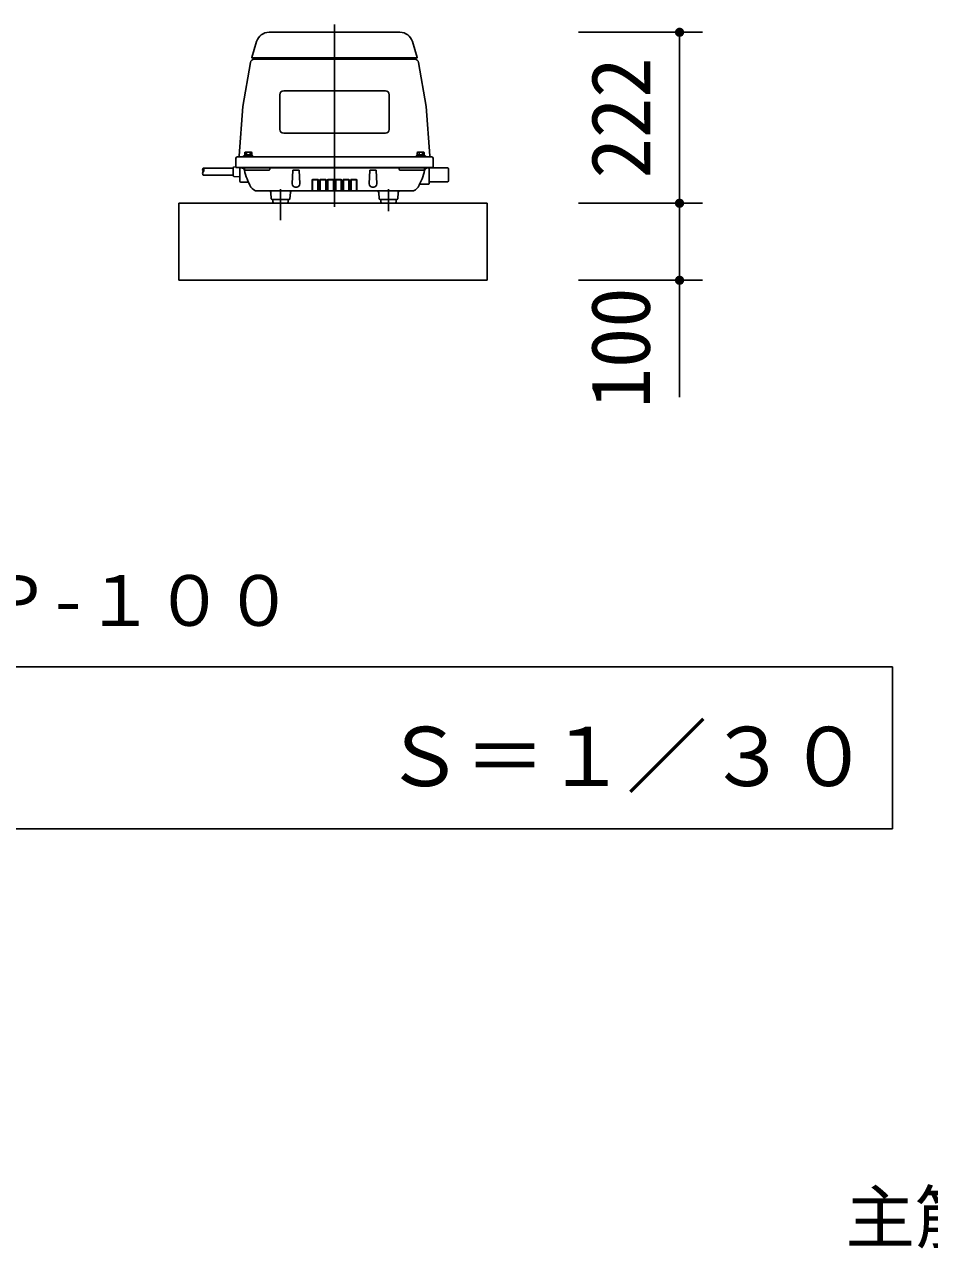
# Model space of a CAD drawing. Units: millimetres, scale not verified. Extents: x -8910 to 8910, y -6308 to 6308.
# Drawn here: x 1058 to 2234, y 2902 to 4491 of the extents above; entities that cross this region are included whole.
import ezdxf
from ezdxf.enums import TextEntityAlignment as Align

# ---------------------------------------------------------------- set-up
doc = ezdxf.new("R2010")
doc.units = ezdxf.units.MM
doc.header["$LTSCALE"] = 30
for name, color, linetype, lineweight in [('0-0_製作', 5, 'Continuous', 25), ('0-1_空気管', 3, 'Continuous', 25), ('0-A_07', 3, 'Continuous', 25)]:
    doc.layers.add(name, color=color, linetype=linetype, lineweight=lineweight)
doc.styles.add('ＭＳ ゴシック', font='')
doc.styles.get('ＭＳ ゴシック').set_extended_font_data('MS Gothic')

msp = doc.modelspace()

# ---------------------------------------------------------------- linework, layer by layer
at = {"layer": '0-0_製作', "color": 2}
for p, q in [((1938.93, 4481.17), (1777.59, 4481.17)), ((1908.93, 4481.17), (1908.93, 4259.17)), ((1938.93, 4259.17), (1777.59, 4259.17)), ((1908.93, 4259.17), (1908.93, 4159.17)), ((1938.93, 4159.17), (1777.59, 4159.17)), ((1908.93, 4159.17), (1908.93, 4007.42))]:
    msp.add_line(p, q, dxfattribs=at)
at = {"layer": '0-0_製作'}
for points in [[(1902.93, 4481.17), (1903.23, 4483.02), (1908.93, 4481.17)], [(1902.93, 4481.17), (1903.04, 4482.29), (1903.23, 4483.02)], [(1902.93, 4481.17), (1902.94, 4481.55), (1903.04, 4482.29)], [(1908.93, 4481.17), (1903.23, 4483.02), (1903.5, 4483.73)], [(1908.93, 4481.17), (1903.5, 4483.73), (1903.87, 4484.39)], [(1908.93, 4481.17), (1903.87, 4484.39), (1904.31, 4484.99)], [(1908.93, 4481.17), (1904.31, 4484.99), (1904.82, 4485.54)], [(1908.93, 4481.17), (1904.82, 4485.54), (1905.41, 4486.02)], [(1908.93, 4481.17), (1905.41, 4486.02), (1906.04, 4486.43)], [(1908.93, 4481.17), (1906.04, 4486.43), (1906.72, 4486.75)], [(1908.93, 4481.17), (1906.72, 4486.75), (1907.44, 4486.98)], [(1908.93, 4481.17), (1907.44, 4486.98), (1908.18, 4487.12)], [(1908.93, 4481.17), (1908.18, 4487.12), (1908.93, 4487.17)], [(1913.31, 4485.28), (1908.93, 4487.17), (1909.31, 4487.16)], [(1913.31, 4485.28), (1908.93, 4481.17), (1908.93, 4487.17)], [(1913.79, 4484.7), (1908.93, 4481.17), (1913.31, 4485.28)], [(1914.19, 4484.06), (1908.93, 4481.17), (1913.79, 4484.7)], [(1914.51, 4483.38), (1908.93, 4481.17), (1914.19, 4484.06)], [(1914.74, 4482.66), (1908.93, 4481.17), (1914.51, 4483.38)], [(1914.88, 4481.92), (1908.93, 4481.17), (1914.74, 4482.66)], [(1914.93, 4481.17), (1908.93, 4481.17), (1914.88, 4481.92)], [(1912.76, 4485.79), (1909.31, 4487.16), (1910.06, 4487.06)], [(1913.31, 4485.28), (1909.31, 4487.16), (1912.76, 4485.79)], [(1912.15, 4486.24), (1910.06, 4487.06), (1910.79, 4486.88)], [(1912.76, 4485.79), (1910.06, 4487.06), (1912.15, 4486.24)], [(1912.15, 4486.24), (1910.79, 4486.88), (1911.49, 4486.6)], [(1908.93, 4475.17), (1902.93, 4481.17), (1908.93, 4481.17)], [(1908.93, 4475.17), (1902.98, 4480.42), (1902.93, 4481.17)], [(1908.93, 4475.17), (1903.12, 4479.68), (1902.98, 4480.42)], [(1908.93, 4475.17), (1903.35, 4478.96), (1903.12, 4479.68)], [(1908.93, 4475.17), (1903.67, 4478.28), (1903.35, 4478.96)], [(1908.93, 4475.17), (1904.08, 4477.64), (1903.67, 4478.28)], [(1908.93, 4475.17), (1904.56, 4477.06), (1904.08, 4477.64)], [(1908.93, 4475.17), (1905.11, 4476.55), (1904.56, 4477.06)], [(1908.55, 4475.18), (1905.11, 4476.55), (1908.93, 4475.17)], [(1907.81, 4475.28), (1905.11, 4476.55), (1908.55, 4475.18)], [(1907.81, 4475.28), (1905.72, 4476.1), (1905.11, 4476.55)], [(1907.08, 4475.46), (1905.72, 4476.1), (1907.81, 4475.28)], [(1907.08, 4475.46), (1906.38, 4475.74), (1905.72, 4476.1)], [(1914.92, 4480.79), (1908.93, 4481.17), (1914.93, 4481.17)], [(1914.83, 4480.05), (1908.93, 4481.17), (1914.92, 4480.79)], [(1914.64, 4479.32), (1908.93, 4481.17), (1914.83, 4480.05)], [(1914.36, 4478.62), (1908.93, 4481.17), (1914.64, 4479.32)], [(1914.36, 4478.62), (1908.93, 4475.17), (1908.93, 4481.17)], [(1914, 4477.96), (1908.93, 4475.17), (1914.36, 4478.62)], [(1913.55, 4477.35), (1908.93, 4475.17), (1914, 4477.96)], [(1913.04, 4476.8), (1908.93, 4475.17), (1913.55, 4477.35)], [(1912.46, 4476.32), (1908.93, 4475.17), (1913.04, 4476.8)], [(1911.82, 4475.91), (1908.93, 4475.17), (1912.46, 4476.32)], [(1911.14, 4475.59), (1908.93, 4475.17), (1911.82, 4475.91)], [(1910.42, 4475.36), (1908.93, 4475.17), (1911.14, 4475.59)], [(1909.68, 4475.22), (1908.93, 4475.17), (1910.42, 4475.36)], [(1902.93, 4259.17), (1903.23, 4261.02), (1908.93, 4259.17)], [(1902.93, 4259.17), (1903.04, 4260.29), (1903.23, 4261.02)], [(1902.93, 4259.17), (1902.94, 4259.55), (1903.04, 4260.29)], [(1908.93, 4259.17), (1903.23, 4261.02), (1903.5, 4261.73)], [(1908.93, 4259.17), (1903.5, 4261.73), (1903.87, 4262.39)], [(1908.93, 4259.17), (1903.87, 4262.39), (1904.31, 4262.99)], [(1908.93, 4259.17), (1904.31, 4262.99), (1904.82, 4263.54)], [(1908.93, 4259.17), (1904.82, 4263.54), (1905.41, 4264.02)], [(1908.93, 4259.17), (1905.41, 4264.02), (1906.04, 4264.43)], [(1908.93, 4259.17), (1906.04, 4264.43), (1906.72, 4264.75)], [(1908.93, 4259.17), (1906.72, 4264.75), (1907.44, 4264.98)], [(1908.93, 4259.17), (1907.44, 4264.98), (1908.18, 4265.12)], [(1908.93, 4259.17), (1908.18, 4265.12), (1908.93, 4265.17)], [(1913.31, 4263.28), (1908.93, 4265.17), (1909.31, 4265.16)], [(1913.79, 4262.7), (1908.93, 4265.17), (1913.31, 4263.28)], [(1913.79, 4262.7), (1908.93, 4259.17), (1908.93, 4265.17)], [(1914.19, 4262.06), (1908.93, 4259.17), (1913.79, 4262.7)], [(1914.51, 4261.38), (1908.93, 4259.17), (1914.19, 4262.06)], [(1914.74, 4260.66), (1908.93, 4259.17), (1914.51, 4261.38)], [(1914.88, 4259.92), (1908.93, 4259.17), (1914.74, 4260.66)], [(1914.93, 4259.17), (1908.93, 4259.17), (1914.88, 4259.92)], [(1912.76, 4263.79), (1909.31, 4265.16), (1910.06, 4265.06)], [(1913.31, 4263.28), (1909.31, 4265.16), (1912.76, 4263.79)], [(1912.15, 4264.24), (1910.06, 4265.06), (1910.79, 4264.88)], [(1912.76, 4263.79), (1910.06, 4265.06), (1912.15, 4264.24)], [(1912.15, 4264.24), (1910.79, 4264.88), (1911.49, 4264.6)], [(1908.93, 4253.17), (1902.93, 4259.17), (1908.93, 4259.17)], [(1908.93, 4253.17), (1902.98, 4258.42), (1902.93, 4259.17)], [(1908.93, 4253.17), (1903.12, 4257.68), (1902.98, 4258.42)], [(1908.93, 4253.17), (1903.35, 4256.96), (1903.12, 4257.68)], [(1908.93, 4253.17), (1903.67, 4256.28), (1903.35, 4256.96)], [(1908.93, 4253.17), (1904.08, 4255.64), (1903.67, 4256.28)], [(1908.93, 4253.17), (1904.56, 4255.06), (1904.08, 4255.64)], [(1908.55, 4253.18), (1904.56, 4255.06), (1908.93, 4253.17)], [(1908.55, 4253.18), (1905.11, 4254.55), (1904.56, 4255.06)], [(1907.81, 4253.28), (1905.11, 4254.55), (1908.55, 4253.18)], [(1907.81, 4253.28), (1905.72, 4254.1), (1905.11, 4254.55)], [(1907.08, 4253.46), (1905.72, 4254.1), (1907.81, 4253.28)], [(1907.08, 4253.46), (1906.38, 4253.74), (1905.72, 4254.1)], [(1914.92, 4258.79), (1908.93, 4259.17), (1914.93, 4259.17)], [(1914.83, 4258.05), (1908.93, 4259.17), (1914.92, 4258.79)], [(1914.64, 4257.32), (1908.93, 4259.17), (1914.83, 4258.05)], [(1914.36, 4256.62), (1908.93, 4259.17), (1914.64, 4257.32)], [(1914.36, 4256.62), (1908.93, 4253.17), (1908.93, 4259.17)], [(1914, 4255.96), (1908.93, 4253.17), (1914.36, 4256.62)], [(1913.55, 4255.35), (1908.93, 4253.17), (1914, 4255.96)], [(1913.04, 4254.8), (1908.93, 4253.17), (1913.55, 4255.35)], [(1912.46, 4254.32), (1908.93, 4253.17), (1913.04, 4254.8)], [(1911.82, 4253.91), (1908.93, 4253.17), (1912.46, 4254.32)], [(1911.14, 4253.59), (1908.93, 4253.17), (1911.82, 4253.91)], [(1910.42, 4253.36), (1908.93, 4253.17), (1911.14, 4253.59)], [(1909.68, 4253.22), (1908.93, 4253.17), (1910.42, 4253.36)], [(1908.93, 4159.17), (1904.82, 4163.54), (1905.41, 4164.02)], [(1908.93, 4159.17), (1905.41, 4164.02), (1906.04, 4164.43)], [(1908.93, 4159.17), (1906.04, 4164.43), (1906.72, 4164.75)], [(1908.93, 4159.17), (1906.72, 4164.75), (1907.44, 4164.98)], [(1908.93, 4159.17), (1907.44, 4164.98), (1908.18, 4165.12)], [(1908.93, 4159.17), (1908.18, 4165.12), (1908.93, 4165.17)], [(1913.31, 4163.28), (1908.93, 4165.17), (1909.31, 4165.16)], [(1913.79, 4162.7), (1908.93, 4165.17), (1913.31, 4163.28)], [(1913.79, 4162.7), (1908.93, 4159.17), (1908.93, 4165.17)], [(1912.76, 4163.79), (1909.31, 4165.16), (1910.06, 4165.06)], [(1913.31, 4163.28), (1909.31, 4165.16), (1912.76, 4163.79)], [(1912.15, 4164.24), (1910.06, 4165.06), (1910.79, 4164.88)], [(1912.76, 4163.79), (1910.06, 4165.06), (1912.15, 4164.24)], [(1912.15, 4164.24), (1910.79, 4164.88), (1911.49, 4164.6)], [(1902.93, 4159.17), (1903.23, 4161.02), (1908.93, 4159.17)], [(1902.93, 4159.17), (1903.04, 4160.29), (1903.23, 4161.02)], [(1902.93, 4159.17), (1902.94, 4159.55), (1903.04, 4160.29)], [(1908.93, 4153.17), (1902.93, 4159.17), (1908.93, 4159.17)], [(1908.93, 4153.17), (1902.98, 4158.42), (1902.93, 4159.17)], [(1908.93, 4153.17), (1903.12, 4157.68), (1902.98, 4158.42)], [(1908.93, 4153.17), (1903.35, 4156.96), (1903.12, 4157.68)], [(1908.93, 4159.17), (1903.23, 4161.02), (1903.5, 4161.73)], [(1908.93, 4153.17), (1903.67, 4156.28), (1903.35, 4156.96)], [(1908.93, 4159.17), (1903.5, 4161.73), (1903.87, 4162.39)], [(1908.93, 4153.17), (1904.08, 4155.64), (1903.67, 4156.28)], [(1908.93, 4159.17), (1903.87, 4162.39), (1904.31, 4162.99)], [(1908.93, 4153.17), (1904.56, 4155.06), (1904.08, 4155.64)], [(1908.93, 4159.17), (1904.31, 4162.99), (1904.82, 4163.54)], [(1908.55, 4153.18), (1904.56, 4155.06), (1908.93, 4153.17)], [(1908.55, 4153.18), (1905.11, 4154.55), (1904.56, 4155.06)], [(1907.81, 4153.28), (1905.11, 4154.55), (1908.55, 4153.18)], [(1907.81, 4153.28), (1905.72, 4154.1), (1905.11, 4154.55)], [(1907.08, 4153.46), (1905.72, 4154.1), (1907.81, 4153.28)], [(1907.08, 4153.46), (1906.38, 4153.74), (1905.72, 4154.1)], [(1914.19, 4162.06), (1908.93, 4159.17), (1913.79, 4162.7)], [(1914.51, 4161.38), (1908.93, 4159.17), (1914.19, 4162.06)], [(1914.74, 4160.66), (1908.93, 4159.17), (1914.51, 4161.38)], [(1914.88, 4159.92), (1908.93, 4159.17), (1914.74, 4160.66)], [(1914.93, 4159.17), (1908.93, 4159.17), (1914.88, 4159.92)], [(1914.92, 4158.79), (1908.93, 4159.17), (1914.93, 4159.17)], [(1914.83, 4158.05), (1908.93, 4159.17), (1914.92, 4158.79)], [(1914.64, 4157.32), (1908.93, 4159.17), (1914.83, 4158.05)], [(1914.36, 4156.62), (1908.93, 4159.17), (1914.64, 4157.32)], [(1914.36, 4156.62), (1908.93, 4153.17), (1908.93, 4159.17)], [(1914, 4155.96), (1908.93, 4153.17), (1914.36, 4156.62)], [(1913.55, 4155.35), (1908.93, 4153.17), (1914, 4155.96)], [(1913.04, 4154.8), (1908.93, 4153.17), (1913.55, 4155.35)], [(1912.46, 4154.32), (1908.93, 4153.17), (1913.04, 4154.8)], [(1911.82, 4153.91), (1908.93, 4153.17), (1912.46, 4154.32)], [(1911.14, 4153.59), (1908.93, 4153.17), (1911.82, 4153.91)], [(1910.42, 4153.36), (1908.93, 4153.17), (1911.14, 4153.59)], [(1909.68, 4153.22), (1908.93, 4153.17), (1910.42, 4153.36)]]:
    msp.add_solid(points, dxfattribs=at)
at = {"layer": '0-A_07'}
for p, q in [((1460.91, 4254.62), (1460.91, 4491.33)), ((1353.36, 4448.67), (1359.67, 4469.17)), ((1545.81, 4481.17), (1376.01, 4481.17)), ((1568.36, 4448.67), (1562.05, 4469.17)), ((1341.91, 4384.67), (1351.7, 4442.01)), ((1353.36, 4448.67), (1353.36, 4448.47)), ((1568.06, 4448.17), (1353.66, 4448.17)), ((1356.62, 4446.17), (1565.19, 4446.17)), ((1568.36, 4448.67), (1568.36, 4448.47)), ((1579.91, 4384.67), (1570.12, 4442.01)), ((1394.91, 4405.17), (1526.91, 4405.17)), ((1389.91, 4355.17), (1389.91, 4400.17)), ((1531.91, 4355.17), (1531.91, 4400.17)), ((1341.91, 4384.67), (1336.98, 4320.59)), ((1579.91, 4384.67), (1584.83, 4320.59)), ((1394.91, 4350.17), (1526.91, 4350.17)), ((1352.79, 4325.63), (1345.02, 4325.63)), ((1346.6, 4325.2), (1346.6, 4321.97)), ((1351.21, 4325.2), (1351.21, 4321.97)), ((1569.02, 4325.63), (1568.29, 4325.2)), ((1568.29, 4325.2), (1568.29, 4321.97)), ((1576.79, 4325.63), (1569.02, 4325.63)), ((1570.6, 4325.2), (1570.6, 4321.97)), ((1575.21, 4325.2), (1575.21, 4321.97)), ((1576.79, 4325.63), (1577.52, 4325.2)), ((1577.52, 4325.2), (1577.52, 4321.97)), ((1332.91, 4317.67), (1332.91, 4305.67)), ((1334.91, 4319.67), (1586.91, 4319.67)), ((1342.91, 4319.67), (1342.91, 4320.67)), ((1342.91, 4320.67), (1354.91, 4320.67)), ((1344.29, 4321.97), (1353.52, 4321.97)), ((1344.31, 4320.67), (1344.31, 4321.97)), ((1348.91, 4321.97), (1349.92, 4320.67)), ((1353.51, 4321.97), (1353.51, 4320.67)), ((1354.91, 4320.67), (1354.91, 4319.67)), ((1566.91, 4320.67), (1578.91, 4320.67)), ((1566.91, 4319.67), (1566.91, 4320.67)), ((1568.29, 4321.97), (1577.52, 4321.97)), ((1568.31, 4320.67), (1568.31, 4321.97)), ((1572.91, 4321.97), (1573.92, 4320.67)), ((1577.51, 4321.97), (1577.51, 4320.67)), ((1578.91, 4320.67), (1578.91, 4319.67)), ((1588.91, 4317.67), (1588.91, 4305.67)), ((1329.41, 4304.57), (1290.36, 4304.57)), ((1329.41, 4295.77), (1290.36, 4295.77)), ((1329.41, 4295.12), (1329.41, 4305.22)), ((1332.91, 4306.36), (1330.35, 4306.22)), ((1337.91, 4293.7), (1330.35, 4294.12)), ((1332.91, 4305.67), (1588.91, 4305.67)), ((1337.91, 4287.67), (1337.91, 4305.67)), ((1338.91, 4305.17), (1583.91, 4305.17)), ((1343.91, 4303.17), (1343.91, 4304.17)), ((1375.95, 4302.17), (1344.91, 4302.17)), ((1376.95, 4304.17), (1376.95, 4303.17)), ((1406.91, 4302.17), (1405.97, 4284.38)), ((1406.91, 4302.17), (1414.91, 4302.17)), ((1414.91, 4302.17), (1415.84, 4284.38)), ((1506.91, 4302.17), (1505.97, 4284.38)), ((1514.91, 4302.17), (1506.91, 4302.17)), ((1514.91, 4302.17), (1515.84, 4284.38)), ((1544.86, 4304.17), (1544.86, 4303.17)), ((1545.86, 4302.17), (1576.91, 4302.17)), ((1577.91, 4303.17), (1577.91, 4304.17)), ((1583.91, 4285.17), (1583.91, 4305.67)), ((1585.41, 4305.17), (1607.91, 4305.17)), ((1608.91, 4288.17), (1608.91, 4304.17)), ((1338.91, 4286.67), (1349.06, 4286.67)), ((1390.91, 4277.51), (1390.91, 4237.15)), ((1409.97, 4280.17), (1411.84, 4280.17)), ((1431.91, 4275.17), (1431.91, 4289.17)), ((1432.41, 4275.17), (1432.41, 4289.17)), ((1432.91, 4290.17), (1438.91, 4290.17)), ((1432.91, 4289.67), (1438.91, 4289.67)), ((1439.41, 4275.17), (1439.41, 4289.17)), ((1439.91, 4275.17), (1439.91, 4289.17)), ((1441.91, 4275.17), (1441.91, 4289.17)), ((1442.41, 4275.17), (1442.41, 4289.17)), ((1442.91, 4290.17), (1448.91, 4290.17)), ((1442.91, 4289.67), (1448.91, 4289.67)), ((1449.41, 4275.17), (1449.41, 4289.17)), ((1449.91, 4275.17), (1449.91, 4289.17)), ((1451.91, 4275.17), (1451.91, 4289.17)), ((1452.41, 4275.17), (1452.41, 4289.17)), ((1452.91, 4290.17), (1458.91, 4290.17)), ((1452.91, 4289.67), (1458.91, 4289.67)), ((1459.41, 4275.17), (1459.41, 4289.17)), ((1459.91, 4275.17), (1459.91, 4289.17)), ((1461.91, 4275.17), (1461.91, 4289.17)), ((1462.41, 4275.17), (1462.41, 4289.17)), ((1462.91, 4290.17), (1468.91, 4290.17)), ((1462.91, 4289.67), (1468.91, 4289.67)), ((1469.41, 4275.17), (1469.41, 4289.17)), ((1469.91, 4275.17), (1469.91, 4289.17)), ((1471.91, 4275.17), (1471.91, 4289.17)), ((1472.41, 4275.17), (1472.41, 4289.17)), ((1472.91, 4290.17), (1478.91, 4290.17)), ((1472.91, 4289.67), (1478.91, 4289.67)), ((1479.41, 4275.17), (1479.41, 4289.17)), ((1479.91, 4275.17), (1479.91, 4289.17)), ((1481.91, 4275.17), (1481.91, 4289.17)), ((1482.41, 4275.17), (1482.41, 4289.17)), ((1482.91, 4290.17), (1488.91, 4290.17)), ((1482.91, 4289.67), (1488.91, 4289.67)), ((1489.41, 4275.17), (1489.41, 4289.17)), ((1489.91, 4275.17), (1489.91, 4289.17)), ((1509.97, 4280.17), (1511.84, 4280.17)), ((1530.91, 4277.51), (1530.91, 4249.14)), ((1582.91, 4284.17), (1572.2, 4284.17)), ((1585.41, 4287.17), (1607.91, 4287.17)), ((1360.99, 4275.17), (1560.83, 4275.17)), ((1378.84, 4265.1), (1378.28, 4273.31)), ((1401.97, 4264.17), (1379.84, 4264.17)), ((1380.91, 4264.17), (1380.91, 4261.17)), ((1400.91, 4264.17), (1400.91, 4261.17)), ((1402.97, 4265.1), (1403.53, 4273.31)), ((1518.84, 4265.1), (1518.28, 4273.31)), ((1519.84, 4264.17), (1541.97, 4264.17)), ((1520.91, 4264.17), (1520.91, 4261.17)), ((1540.91, 4264.17), (1540.91, 4261.17)), ((1542.97, 4265.1), (1543.53, 4273.31)), ((1658.91, 4259.17), (1258.91, 4259.17)), ((1258.91, 4259.17), (1258.91, 4159.17)), ((1658.91, 4259.17), (1658.91, 4159.17)), ((1258.91, 4159.17), (1658.91, 4159.17)), ((2185.68, 3657.1), (25.67, 3657.1)), ((2185.68, 3447.1), (2185.68, 3657.1)), ((2185.68, 3447.1), (25.67, 3447.1))]:
    msp.add_line(p, q, dxfattribs=at)
for points in [[(1345.02, 4325.63), (1344.29, 4325.2), (1344.29, 4321.97)], [(1352.79, 4325.63), (1353.52, 4325.2), (1353.52, 4321.97)]]:
    msp.add_lwpolyline(points, dxfattribs=at)
for centre, radius, start, end in [((1375.92, 4464.17), 17, 90, 162.89727), ((1545.81, 4464.17), 17, 17.10273, 90), ((1356.62, 4441.17), 5, 90, 170.31121), ((1353.66, 4448.47), 0.3, 180, 270), ((1460.91, 3538.63), 911.5, 94.42951, 95.34274), ((1390.35, 4449.4), 2, 274.42951, 321.99439), ((1531.46, 4449.4), 2, 218.00561, 265.57049), ((1460.91, 3538.63), 911.5, 84.65726, 85.57049), ((1565.19, 4441.17), 5, 9.68879, 90), ((1568.06, 4448.47), 0.3, 270, 360), ((1394.91, 4400.17), 5, 90, 180), ((1526.91, 4400.17), 5, 0, 90), ((1394.91, 4355.17), 5, 180, 270), ((1526.91, 4355.17), 5, 270, 0), ((1344.29, 4319.12), 6.51, 69.22909, 84.07042), ((1348.91, 4319.12), 6.51, 69.22909, 110.77091), ((1353.52, 4319.12), 6.51, 95.92958, 110.77091), ((1568.29, 4319.12), 6.51, 69.22909, 84.07042), ((1572.91, 4319.12), 6.51, 69.22909, 110.77091), ((1577.52, 4319.12), 6.51, 95.92958, 110.77091), ((1334.91, 4317.67), 2, 90, 180), ((1335.98, 4320.67), 1, 270, 355.60129), ((1585.83, 4320.67), 1, 184.39871, 270), ((1586.91, 4317.67), 2, 360, 90), ((1292.67, 4302.37), 3.19, 136.39718, 223.60282), ((1292.67, 4297.97), 3.19, 136.39718, 223.60282), ((1288.05, 4302.37), 3.19, 316.39718, 43.60282), ((1330.41, 4305.22), 1, 93.17983, 180), ((1330.41, 4295.12), 1, 180, 266.82017), ((1338.91, 4306.17), 1, 210, 270), ((1340.03, 4301.17), 4, 12.76368, 90), ((1342.91, 4304.17), 1, 0, 90), ((1344.91, 4303.17), 1, 180, 270), ((1423.91, 4320.17), 82, 192.76368, 209.0853), ((1375.95, 4303.17), 1, 270, 360), ((1377.95, 4304.17), 1, 90, 180), ((1543.86, 4304.17), 1, 0, 90), ((1545.86, 4303.17), 1, 180, 270), ((1497.91, 4320.17), 82, 330.9147, 347.23632), ((1576.91, 4303.17), 1, 270, 360), ((1581.78, 4301.17), 4, 90, 167.23632), ((1578.91, 4304.17), 1, 90, 180), ((1585.41, 4306.67), 1.5, 221.81031, 270), ((1607.91, 4304.17), 1, 0, 90), ((1338.91, 4287.67), 1, 180, 270), ((1360.99, 4285.17), 10, 209.0853, 270), ((1409.97, 4284.17), 4, 177, 270), ((1411.84, 4284.17), 4, 270, 3), ((1432.91, 4289.17), 1, 90, 180), ((1432.91, 4289.17), 0.5, 90, 180), ((1438.91, 4289.17), 1, 360, 90), ((1438.91, 4289.17), 0.5, 0, 90), ((1442.91, 4289.17), 1, 90, 180), ((1442.91, 4289.17), 0.5, 90, 180), ((1448.91, 4289.17), 1, 0, 90), ((1448.91, 4289.17), 0.5, 0, 90), ((1452.91, 4289.17), 1, 90, 180), ((1452.91, 4289.17), 0.5, 90, 180), ((1458.91, 4289.17), 1, 360, 90), ((1458.91, 4289.17), 0.5, 0, 90), ((1462.91, 4289.17), 1, 90, 180), ((1462.91, 4289.17), 0.5, 90, 180), ((1468.91, 4289.17), 1, 0, 90), ((1468.91, 4289.17), 0.5, 0, 90), ((1472.91, 4289.17), 1, 90, 180), ((1472.91, 4289.17), 0.5, 90, 180), ((1478.91, 4289.17), 1, 360, 90), ((1478.91, 4289.17), 0.5, 360, 90), ((1482.91, 4289.17), 1, 90, 180), ((1482.91, 4289.17), 0.5, 90, 180), ((1488.91, 4289.17), 1, 360, 90), ((1488.91, 4289.17), 0.5, 360, 90), ((1509.97, 4284.17), 4, 177, 270), ((1511.84, 4284.17), 4, 270, 3), ((1560.83, 4285.17), 10, 270, 330.9147), ((1572.2, 4283.17), 1, 90, 153.52655), ((1582.91, 4285.17), 1, 270, 0), ((1585.41, 4285.67), 1.5, 90, 180), ((1607.91, 4288.17), 1, 270, 360), ((1376.29, 4273.17), 2, 3.90049, 90), ((1379.84, 4265.17), 1, 183.90049, 270), ((1382.91, 4261.17), 2, 180, 270), ((1398.91, 4261.17), 2, 270, 0), ((1401.97, 4265.17), 1, 270, 356.09951), ((1405.52, 4273.17), 2, 90, 176.09951), ((1516.29, 4273.17), 2, 3.90049, 90), ((1519.84, 4265.17), 1, 183.90049, 270), ((1522.91, 4261.17), 2, 180, 270), ((1538.91, 4261.17), 2, 270, 0), ((1541.97, 4265.17), 1, 270, 356.09951), ((1545.52, 4273.17), 2, 90, 176.09951)]:
    msp.add_arc(centre, radius, start, end, dxfattribs=at)

# ---------------------------------------------------------------- texts
at = {"layer": '0-0_製作', "color": 4, "style": 'ＭＳ ゴシック'}
for s, p in [('222', (1893.93, 4291.42)), ('100', (1893.53, 3992.88))]:
    msp.add_text(s, height=76.98, rotation=90, dxfattribs=at).set_placement(p, align=Align.BOTTOM_LEFT)
msp.add_text('主筋Ｄ１０－２００＠ダブル', height=65.98, dxfattribs=at).set_placement((2124.43, 2889.88), align=Align.BOTTOM_LEFT)
at = {"layer": '0-1_空気管', "color": 4, "style": 'ＭＳ ゴシック'}
msp.add_text('ＨＰ-１００', height=65.98, dxfattribs=at).set_placement((912.46, 3690.66), align=Align.BOTTOM_LEFT)
at = {"layer": '0-A_07', "color": 4, "style": 'ＭＳ ゴシック'}
msp.add_text('Ｓ＝１／３０', height=76.98, dxfattribs=at).set_placement((1524.95, 3479.35), align=Align.BOTTOM_LEFT)

doc.saveas('drawing.dxf')
